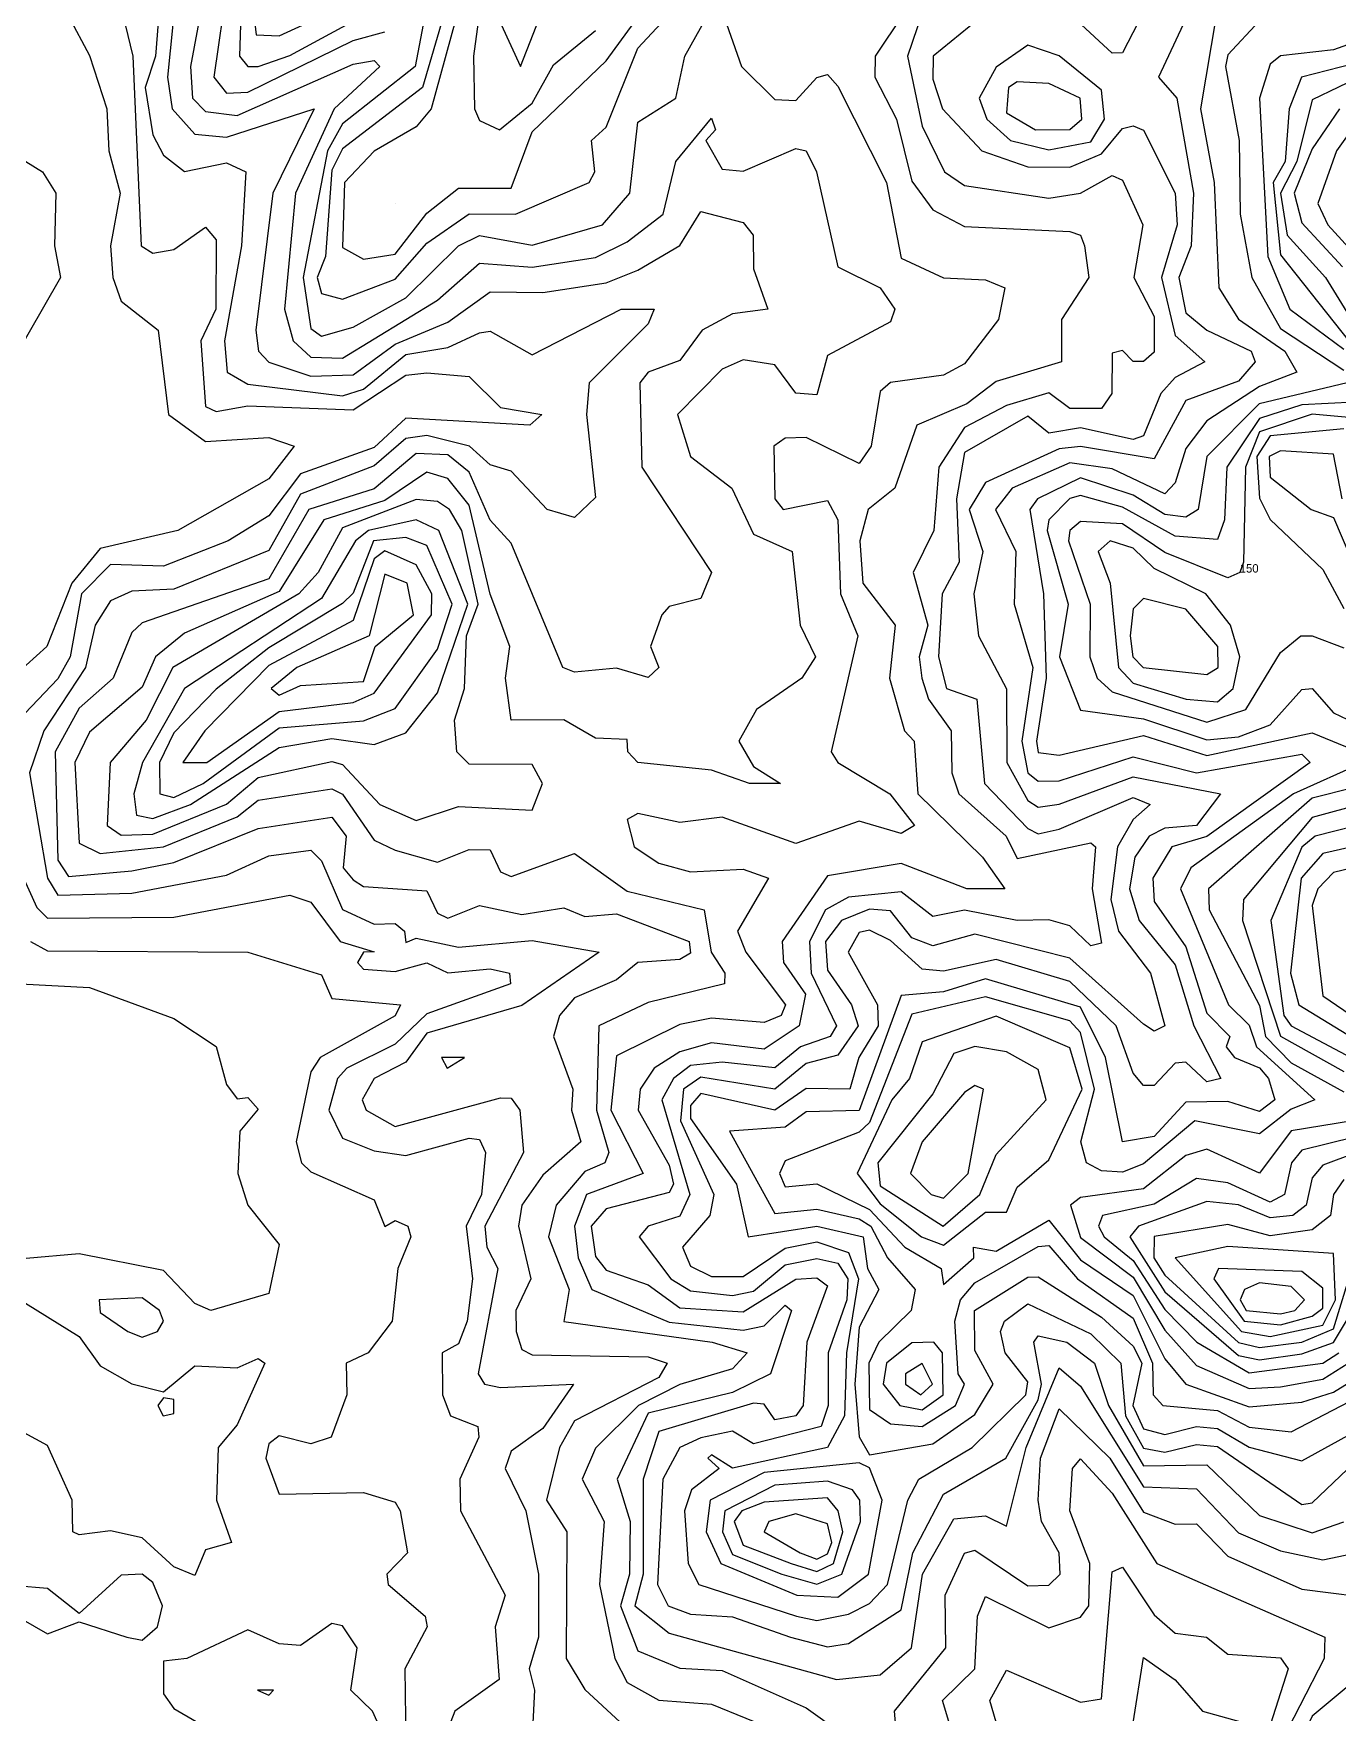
# Model space of a CAD drawing. Header units: metres. Extents: x 310028 to 360472, y 4137098 to 4159193.
# Drawn here: x 312783 to 314640, y 4139674 to 4142064 of the extents above; entities that cross this region are included whole.
import ezdxf

# ---------------------------------------------------------------- set-up
doc = ezdxf.new("R2010")
doc.units = ezdxf.units.M
for name, color, linetype in [('CONTOUR', 254, 'Continuous'), ('CONTOUR_INDEX', 33, 'Continuous'), ('CONTOUR_LABELS', 7, 'Continuous')]:
    doc.layers.add(name, color=color, linetype=linetype)

msp = doc.modelspace()

# ---------------------------------------------------------------- linework, layer by layer
at = {"layer": 'CONTOUR'}
for points, elevation in [([(312970.6, 4142212.5), (312956.4, 4142032.5), (312941.5, 4141987.5), (312952.5, 4141920.2), (312967.5, 4141891.6), (312997.5, 4141868), (313057.5, 4141880.6), (313085.1, 4141867.5), (313078.7, 4141762.5), (313054.4, 4141627.5), (313058.2, 4141582.5), (313087.5, 4141565.8), (313222.5, 4141549), (313252.5, 4141558.7), (313312.5, 4141607.9), (313372.5, 4141617.8), (313417.5, 4141638.8), (313432.5, 4141641.2), (313492.5, 4141607.2), (313619.1, 4141672.5), (313665.8, 4141672.5), (313657.5, 4141651.4), (313573.4, 4141567.5), (313569.5, 4141522.5), (313582.5, 4141404.4), (313552.5, 4141375.7), (313513.6, 4141387.5), (313462.5, 4141441.9), (313432.5, 4141450.6), (313403.1, 4141477.5), (313342.5, 4141492.4), (313312.5, 4141488.3), (313267.5, 4141449.5), (313162.5, 4141409.2), (313117.5, 4141328.8), (312982.5, 4141273.8), (312922.5, 4141270.9), (312892.5, 4141257.4), (312870.7, 4141222.5), (312856.5, 4141162.5), (312797.6, 4141072.5), (312777.1, 4141012.5), (312802.8, 4140862.5), (312817.5, 4140838.4), (312922.5, 4140841.4), (313057.5, 4140867.2), (313117.5, 4140894.4), (313177.5, 4140902.6), (313192.5, 4140887.2), (313222.5, 4140818), (313267.5, 4140797.4), (313297.5, 4140798.4), (313310.9, 4140787.5), (313312.5, 4140771.3), (313327.5, 4140777.3), (313387.5, 4140764.6), (313492.5, 4140773.8), (313587.9, 4140757.5), (313477.5, 4140681.6), (313342.5, 4140642.2), (313312.5, 4140601.1), (313267.3, 4140577.5), (313250.4, 4140547.5), (313256.2, 4140532.5), (313297.5, 4140509.3), (313447.5, 4140550), (313462.5, 4140549.8), (313474.8, 4140532.5), (313479.9, 4140472.5), (313425, 4140367.5), (313427.9, 4140337.5), (313443.6, 4140307.5), (313415.4, 4140157.5), (313424.5, 4140142.5), (313447.5, 4140138), (313551, 4140142.5), (313507.5, 4140079.6), (313462.5, 4140047.3), (313453.7, 4140022.5), (313483.5, 4139962.5), (313501.4, 4139872.5), (313501.6, 4139782.5), (313488, 4139737.5), (313495.7, 4139707.5), (313491.8, 4139632.5)], 40), ([(313028.6, 4142137.5), (313006.3, 4142017.5), (313008.8, 4141972.5), (313027.5, 4141953.4), (313072.5, 4141947.7), (313237.5, 4142021.1), (313267.5, 4142026.1), (313275.5, 4142017.5), (313210.6, 4141957.5), (313155.4, 4141837.5), (313140.1, 4141672.5), (313152.2, 4141627.5), (313177.5, 4141603.9), (313222.5, 4141602.7), (313357.5, 4141685.3), (313417.5, 4141737.7), (313492.5, 4141731.9), (313582.5, 4141745.7), (313627.5, 4141768.1), (313678.9, 4141807.5), (313696.6, 4141882.5), (313747.5, 4141944.2), (313753.1, 4141927.5), (313739.7, 4141912.5), (313762.5, 4141871.7), (313792.5, 4141868.5), (313867.5, 4141900.8), (313882.5, 4141897.8), (313897, 4141867.5), (313927.2, 4141732.5), (313987.7, 4141702.5), (314008.4, 4141672.5), (314002.5, 4141654.2), (313912.5, 4141606.6), (313897.5, 4141550.2), (313867.5, 4141552.6), (313837.5, 4141593.1), (313792.5, 4141600.1), (313762.5, 4141586.9), (313699, 4141522.5), (313717.5, 4141462.5), (313776.4, 4141417.5), (313807.5, 4141352.4), (313862.2, 4141327.5), (313873.5, 4141222.5), (313895.4, 4141177.5), (313876.1, 4141147.5), (313811.5, 4141102.5), (313786.3, 4141057.5), (313807.5, 4141021.7), (313845.7, 4140997.5), (313801.4, 4140997.5), (313747.5, 4141016.6), (313642.5, 4141027.4), (313628.3, 4141042.5), (313627.5, 4141059.8), (313582.5, 4141062.1), (313537.5, 4141087.9), (313462.5, 4141087.3), (313454.6, 4141147.5), (313460.8, 4141192.5), (313432.5, 4141266.8), (313402.5, 4141393.5), (313372.5, 4141431.3), (313342.5, 4141440.3), (313282.5, 4141400), (313195.7, 4141372.5), (313132.5, 4141270.8), (312997.5, 4141211.3), (312956.3, 4141177.5), (312937.5, 4141134.5), (312862.5, 4141070.4), (312841.5, 4141027.5), (312847.5, 4140912.3), (312877.5, 4140897.9), (312967.5, 4140907.5), (313072.5, 4140950.2), (313102.5, 4140973.9), (313207.5, 4140990), (313222.5, 4140982.3), (313267.5, 4140916.6), (313297.5, 4140902.4), (313357.5, 4140885.3), (313402.5, 4140903.3), (313432.5, 4140902.8), (313447.5, 4140871.7), (313462.5, 4140864.9), (313552.5, 4140897.6), (313627.5, 4140844.3), (313737, 4140817.5), (313747, 4140757.5), (313766.4, 4140727.5), (313765.9, 4140712.5), (313657.5, 4140685.6), (313587.2, 4140652.5), (313584.1, 4140532.5), (313601.4, 4140472.5), (313595.7, 4140457.5), (313567.5, 4140445.3), (313526.5, 4140397.5), (313515.4, 4140352.5), (313545, 4140277.5), (313537.5, 4140231.8), (313748.3, 4140202.5), (313798.2, 4140187.5), (313777.5, 4140164.4), (313702.5, 4140142.1), (313643.6, 4140112.5), (313582.5, 4140051.7), (313563.5, 4140007.5), (313594.9, 4139947.5), (313588.1, 4139857.5), (313609.9, 4139752.5), (313627.5, 4139718), (313672.5, 4139693.2), (313747.5, 4139687.5), (313845.3, 4139647.5)], 60), ([(313058.8, 4142137.5), (313039.3, 4142002.5), (313057.5, 4141979.5), (313087.5, 4141981.1), (313237.5, 4142054.4), (313282.5, 4142067.1)], 70), ([(313078.8, 4142122.5), (313075.8, 4142032.5), (313087.5, 4142017.5), (313102.5, 4142017.4), (313147.5, 4142033.5), (313267.5, 4142098.1)], 80), ([(313375.6, 4142122.5), (313336.4, 4141987.5), (313222.5, 4141900.4), (313207.5, 4141870.1), (313198.1, 4141747.5), (313186.3, 4141717.5), (313192.5, 4141694.6), (313222.5, 4141686.4), (313297.5, 4141714.9), (313342.5, 4141766.3), (313402.5, 4141808.2), (313468.8, 4141807.5), (313573.5, 4141852.5), (313581.4, 4141867.5), (313576.7, 4141912.5), (313597.5, 4141931.4), (313642.5, 4142043.5), (313702.4, 4142107.5)], 80), ([(313094.5, 4142107.5), (313099.5, 4142062.5), (313132.5, 4142061.4), (313222.5, 4142102.5)], 90), ([(313337.3, 4142077.5), (313325.7, 4142017.5), (313222.5, 4141936.1), (313201, 4141897.5), (313166.5, 4141717.5), (313177.5, 4141644.9), (313192.5, 4141634.1), (313237.5, 4141646.9), (313312.5, 4141688.4), (313387.5, 4141762.4), (313417.5, 4141777.2), (313492.5, 4141763.5), (313592.4, 4141792.5), (313631.5, 4141837.5), (313642.5, 4141938.2), (313696.6, 4141972.5), (313709.7, 4142032.5), (313747.5, 4142100)], 70), ([(313390.1, 4142107.5), (313348.6, 4141957.5), (313327.5, 4141931.7), (313267.5, 4141897.3), (313225.5, 4141852.5), (313222.5, 4141760), (313252.5, 4141743.4), (313297.5, 4141750.4), (313342.5, 4141809.1), (313387.5, 4141844.7), (313462.5, 4141844.6), (313492.5, 4141924.6), (313597.5, 4142025.6), (313646.3, 4142092.5)], 90), ([(313475.9, 4142017.5), (313507.5, 4142098.6)], 110), ([(313762.5, 4142095.9), (313790.1, 4142017.5), (313837.5, 4141970.5), (313867.5, 4141969.1), (313897.5, 4142002.2), (313912.5, 4142006), (313927.5, 4141989.8), (313996.4, 4141852.5), (314017.5, 4141744.9), (314077.5, 4141717), (314137.5, 4141713.9), (314164.9, 4141702.5), (314155.9, 4141657.5), (314107.5, 4141594.6), (314077.5, 4141578.5), (314002.5, 4141567.8), (313987.5, 4141555.3), (313974.7, 4141477.5), (313957.5, 4141452.7), (313882.5, 4141489.6), (313852.5, 4141488.9), (313836.2, 4141477.5), (313837.9, 4141402.5), (313849.6, 4141387.5), (313912.5, 4141400), (313927.4, 4141372.5), (313931.1, 4141267.5), (313955.7, 4141207.5), (313917.8, 4141042.5), (313927.5, 4141027.4), (314001.3, 4140982.5), (314036.2, 4140937.5), (314017.5, 4140926.3), (313957.5, 4140944), (313867.5, 4140912.1), (313762.5, 4140949.3), (313702.5, 4140941.8), (313642.5, 4140954.9), (313627.5, 4140946), (313637.5, 4140907.5), (313672.5, 4140884), (313717.5, 4140871.5), (313792.5, 4140875.3), (313828.8, 4140862.5), (313784.5, 4140787.5), (313796.2, 4140757.5), (313852.7, 4140682.5), (313846.8, 4140667.5), (313822.5, 4140657.3), (313747.5, 4140663.5), (313702.5, 4140654.3), (313612.5, 4140610.1), (313604.4, 4140532.5), (313650.2, 4140442.5), (313569.6, 4140412.5), (313552.5, 4140367.5), (313557.8, 4140322.5), (313577.1, 4140277.5), (313687.5, 4140231.1), (313792.5, 4140219.7), (313822.5, 4140225.7), (313852.5, 4140254.9), (313861.4, 4140247.5), (313831.7, 4140157.5), (313777.5, 4140131), (313657.5, 4140101.5), (313613.5, 4140007.5), (313631.7, 4139947.5), (313631, 4139872.5), (313617.9, 4139827.5), (313642.5, 4139763.4), (313702.5, 4139738.5), (313762.5, 4139735.5), (313882.5, 4139682), (313930.5, 4139647.5)], 70), ([(314020.6, 4142092.5), (313980.6, 4142032.5), (313979.8, 4142002.5), (314010.6, 4141942.5), (314032.5, 4141854.4), (314062.5, 4141813.7), (314107.5, 4141789.9), (314257.5, 4141782.7), (314272.5, 4141777.8), (314278.5, 4141762.5), (314284.3, 4141717.5), (314245.4, 4141657.5), (314245.8, 4141597.5), (314152.5, 4141569.6), (314111.1, 4141537.5), (314039.8, 4141507.5), (314008.5, 4141417.5), (313970.6, 4141387.5), (313958.5, 4141342.5), (313963, 4141282.5), (314008.7, 4141222.5), (314000.9, 4141147.5), (314022.1, 4141072.5), (314036, 4141057.5), (314041.4, 4140982.5), (314133.3, 4140892.5), (314165.2, 4140847.5), (314111.1, 4140847.5), (314017.5, 4140883.7), (313912.5, 4140865.9), (313848.2, 4140772.5), (313850.2, 4140742.5), (313881.3, 4140697.5), (313872.4, 4140652.5), (313822.5, 4140619.6), (313747.5, 4140628.3), (313702.5, 4140615.7), (313665.8, 4140592.5), (313645.9, 4140562.5), (313643, 4140532.5), (313687.5, 4140454.4), (313693.4, 4140427.5), (313687.5, 4140415.3), (313597.5, 4140392.1), (313576.5, 4140367.5), (313582.5, 4140324.6), (313597.5, 4140304.9), (313657.5, 4140284), (313702.5, 4140251.3), (313792.5, 4140245.6), (313867.5, 4140292), (313897.5, 4140293.8), (313912.5, 4140282.5), (313883.1, 4140202.5), (313877.8, 4140112.5), (313867.6, 4140097.5), (313837.5, 4140092.2), (313822.5, 4140114.3), (313807.5, 4140115.7), (313672.5, 4140075.2), (313650.4, 4140007.5), (313650.3, 4139872.5), (313638.3, 4139827.5), (313687.5, 4139788.2), (313925.5, 4139722.5)], 80), ([(314047.5, 4142093.7), (314026.4, 4142032.5), (314047.5, 4141932.7), (314078.9, 4141867.5), (314107.5, 4141848.4), (314227.5, 4141830.1), (314272.5, 4141837.2), (314317.5, 4141862.3), (314332.5, 4141856.1), (314361.4, 4141792.5), (314348.6, 4141717.5), (314377.5, 4141661.7), (314377.5, 4141611.2), (314362.5, 4141598), (314347.5, 4141597.7), (314332.5, 4141613.5), (314317.5, 4141609.6), (314317.3, 4141552.5), (314302.5, 4141531.1), (314257.5, 4141530.8), (314227.5, 4141553.5), (314167.5, 4141535.4), (314107.5, 4141504.1), (314071.1, 4141447.5), (314063.9, 4141357.5), (314034.6, 4141297.5), (314055.5, 4141222.5), (314043.1, 4141177.5), (314047, 4141147.5), (314056.5, 4141117.5), (314088.4, 4141072.5), (314089.6, 4141012.5), (314099.7, 4140982.5), (314167.1, 4140922.5), (314182.5, 4140890.6), (314287.5, 4140913.1), (314293.8, 4140907.5), (314289.1, 4140847.5), (314302.5, 4140770.4), (314287.5, 4140766.6), (314257.5, 4140794.8), (314227.5, 4140803.5), (314182.5, 4140802.5), (314107.5, 4140817.1), (314062.5, 4140808.1), (314017.5, 4140843.3), (313942.5, 4140835.5), (313909.7, 4140817.5), (313887.1, 4140772.5), (313889.4, 4140727.5), (313925.5, 4140652.5), (313916.3, 4140637.5), (313874.4, 4140622.5), (313837.5, 4140592.6), (313762.5, 4140601.1), (313717.5, 4140596.3), (313693.5, 4140577.5), (313676.8, 4140547.5), (313716.9, 4140412.5), (313702.5, 4140381.6), (313657.4, 4140367.5), (313644.8, 4140352.5), (313689.5, 4140292.5), (313717.5, 4140275.7), (313777.5, 4140268.7), (313807.5, 4140275), (313852.5, 4140312.4), (313897.5, 4140321.7), (313927.5, 4140314.9), (313941.6, 4140292.5), (313940.3, 4140262.5), (313913.5, 4140187.5), (313913.8, 4140112.5), (313903.5, 4140082.5), (313807.5, 4140057.9), (313777.5, 4140075.9), (313732.5, 4140066.3), (313702.6, 4140052.5), (313678.1, 4140007.5), (313670.5, 4139857.5), (313686, 4139827.5), (313717.5, 4139815.3), (313777.5, 4139811.5), (313859.8, 4139782.5)], 90), ([(314432.9, 4142107.5), (314383.7, 4142002.5), (314409.9, 4141972.5), (314433.5, 4141837.5), (314430.2, 4141762.5), (314412.6, 4141717.5), (314422.5, 4141667.2), (314452.5, 4141642.5), (314515.5, 4141612.5), (314521.1, 4141597.5), (314497.5, 4141569.8), (314422.5, 4141542.2), (314377.5, 4141459.3), (314272.5, 4141476.7), (314242.5, 4141473.8), (314137.5, 4141425.9), (314114.4, 4141387.5), (314133.7, 4141327.5), (314121, 4141267.5), (314127.3, 4141207.5), (314167.5, 4141132.3), (314168, 4141027.5), (314197.5, 4140973.1), (314212.5, 4140963.9), (314242.5, 4140968.2), (314347.5, 4141007.1), (314472.1, 4140982.5), (314437.6, 4140937.5), (314392.5, 4140933.8), (314370.3, 4140922.5), (314350, 4140892.5), (314342.2, 4140847.5), (314356, 4140802.5), (314407.5, 4140739.3), (314434, 4140652.5), (314472.3, 4140577.5), (314452.5, 4140572.9), (314422.5, 4140600.7), (314407.5, 4140599.6), (314377.5, 4140567.6), (314362.5, 4140567.5), (314347.5, 4140585.4), (314323.2, 4140652.5), (314257.5, 4140715.9), (314152.5, 4140747.2), (314077.5, 4140730.5), (314047.5, 4140733.3), (314002.5, 4140774.1), (313972.5, 4140788.7), (313957.5, 4140785.3), (313942.1, 4140757.5), (313984, 4140682.5), (313984.7, 4140652.5), (313957.1, 4140607.5), (313944.3, 4140562.5), (313882.5, 4140563.6), (313837.5, 4140532.4), (313732.5, 4140556.5), (313717.5, 4140539.1), (313717.5, 4140520.9), (313783, 4140427.5), (313799.5, 4140352.5), (313897.5, 4140367.7), (313963.6, 4140352.5), (313969.6, 4140307.5), (313985.8, 4140277.5), (313957.5, 4140223.9), (313951.7, 4140142.5), (313957.5, 4140067.8), (313972.5, 4140042), (314062.5, 4140057.8), (314122.5, 4140099.4), (314148.5, 4140142.5), (314122.5, 4140190.7), (314121.9, 4140247.5), (314197.5, 4140295.1), (314212.5, 4140295.6), (314302.5, 4140237.9), (314347.5, 4140197), (314360, 4140172.5), (314347.2, 4140112.5), (314362.5, 4140079.1), (314392.5, 4140071.3), (314437.5, 4140082.4), (314467.5, 4140079.7), (314512.5, 4140053.3), (314587.5, 4140033.8), (314737.5, 4140116.3)], 110), ([(314466.2, 4142092.5), (314443.3, 4141957.5), (314463, 4141852.5), (314469.7, 4141702.5), (314497.5, 4141658), (314563.2, 4141612.5), (314580.6, 4141582.5), (314527.5, 4141562.4), (314452.5, 4141513.3), (314422.5, 4141474), (314407.5, 4141425.3), (314392.5, 4141409.7), (314317.5, 4141445), (314257.5, 4141453.7), (314175.6, 4141417.5), (314151.9, 4141387.5), (314180.5, 4141327.5), (314178.4, 4141252.5), (314204.7, 4141162.5), (314189.1, 4141057.5), (314197.6, 4141012.5), (314212.5, 4141000.7), (314242.5, 4141001.1), (314347.5, 4141035.2), (314437.5, 4141012.5), (314587.5, 4141039.3), (314599.3, 4141027.5), (314452.5, 4140921.8), (314402.7, 4140907.5), (314375.5, 4140862.5), (314377.5, 4140829.7), (314422.5, 4140765.1), (314452.5, 4140670.4), (314485.4, 4140637.5), (314479.9, 4140622.5), (314491.9, 4140607.5), (314527.5, 4140592.6), (314540.4, 4140577.5), (314549.4, 4140547.5), (314527.5, 4140530.7), (314482.5, 4140545.1), (314422.5, 4140544.2), (314377.5, 4140495.1), (314332.5, 4140487.7), (314308.3, 4140607.5), (314272.5, 4140679), (314137.5, 4140719.5), (314077.5, 4140701.2), (314017.5, 4140695.8), (313957.5, 4140532.2), (313882.5, 4140530.2), (313852.5, 4140508.4), (313773.3, 4140502.5), (313837.5, 4140385.6), (313897.5, 4140391.5), (313957.5, 4140378.2), (313974.2, 4140367.5), (313998.2, 4140322.5), (314037.5, 4140277.5), (314031.6, 4140247.5), (313985.8, 4140202.5), (313971.5, 4140172.5), (313972.5, 4140106.9), (314002.5, 4140086.2), (314047.5, 4140082.4), (314094.9, 4140112.5), (314107.6, 4140142.5), (314098.7, 4140157.5), (314093.7, 4140232.5), (314102.1, 4140262.5), (314122.5, 4140286.8), (314212.5, 4140338.5), (314227.5, 4140339.9), (314268.4, 4140292.5), (314347.5, 4140236.6), (314375, 4140172.5), (314376.3, 4140127.5), (314389.9, 4140112.5), (314467.5, 4140105.3), (314512.5, 4140081.4), (314572.5, 4140074.9), (314737.5, 4140160.8)], 120), ([(312913.4, 4142077.5), (312924.3, 4142032.5), (312936, 4141762.5), (312952.5, 4141752.2), (312982.5, 4141757.3), (313027.5, 4141789.2), (313042.5, 4141771.2), (313042.3, 4141672.5), (313020.7, 4141627.5), (313027.5, 4141534), (313042.5, 4141526.6), (313087.5, 4141534.6), (313237.5, 4141529.2), (313312.5, 4141578.5), (313342.5, 4141581.9), (313402.5, 4141576.4), (313447.5, 4141532.5), (313506.2, 4141522.5), (313489.1, 4141507.5), (313312.5, 4141517.1), (313267.5, 4141475.3), (313162.5, 4141438.1), (313117.5, 4141378.1), (313059.6, 4141342.5), (312967.5, 4141306.6), (312892.5, 4141309.1), (312851.1, 4141267.5), (312835, 4141177.5), (312817.5, 4141146.4), (312742.5, 4141067.6)], 30), ([(312832.5, 4142089.4), (312862.5, 4142033.5), (312887, 4141957.5), (312889.9, 4141897.5), (312906.2, 4141837.5), (312892.4, 4141762.5), (312895.8, 4141717.5), (312907.5, 4141683.6), (312960, 4141642.5), (312974.8, 4141522.5), (313027.5, 4141483.9), (313117.5, 4141489.7), (313153.8, 4141477.5), (313117.5, 4141431.1), (312988.3, 4141357.5), (312877.5, 4141332), (312837.2, 4141282.5), (312801.7, 4141192.5), (312757.5, 4141152.5)], 20), ([(313448.2, 4142077.5), (313475.9, 4142017.5)], 110), ([(314527.5, 4142082.7), (314482.5, 4142034.3), (314479.2, 4142017.5), (314498.6, 4141912.5), (314500.1, 4141807.5), (314516.4, 4141717.5), (314557.5, 4141644.6), (314647.5, 4141585.4)], 130), ([(314173.2, 4141912.5), (314227.5, 4141899.2), (314287.5, 4141910.5), (314306.9, 4141942.5), (314302.5, 4141984), (314242.5, 4142032.6), (314197.5, 4142047.9), (314152.5, 4142016.5), (314128.3, 4141972.5), (314139.6, 4141942.5), (314173.2, 4141912.5)], 110), ([(314692.5, 4142062.7), (314632.5, 4142041.5), (314557.5, 4142032.6), (314542.5, 4142021), (314527.5, 4141972.5), (314539.2, 4141747.5), (314570.6, 4141672.5), (314647.5, 4141615.3)], 140), ([(314208.5, 4141927.5), (314257.5, 4141928.2), (314274.4, 4141942.5), (314272.1, 4141972.5), (314227.5, 4141993.2), (314182.5, 4141996), (314170, 4141987.5), (314167.5, 4141951.9), (314208.5, 4141927.5)], 120), ([(314677.5, 4142006.2), (314602.5, 4141970.1), (314580.4, 4141882.5), (314557.5, 4141837.5), (314566.7, 4141777.5), (314621.4, 4141717.5), (314685.9, 4141612.5)], 160), ([(314641.1, 4141957.5), (314602.5, 4141900.7), (314576.9, 4141837.5), (314587.5, 4141795.4), (314645.6, 4141732.5)], 170), ([(314669.4, 4141942.5), (314636.8, 4141897.5), (314610.2, 4141822.5), (314624.5, 4141792.5), (314679.4, 4141732.5)], 180), ([(312771.8, 4141882.5), (312795.4, 4141867.5), (312814.6, 4141837.5), (312812.4, 4141762.5), (312821, 4141717.5), (312752.4, 4141597.5)], 10), ([(314652, 4141567.5), (314526.8, 4141537.5), (314452.5, 4141462.5), (314440.2, 4141387.5), (314422.5, 4141376.6), (314392.5, 4141380.2), (314347.5, 4141407.8), (314272.5, 4141432.1), (314211.3, 4141402.5), (314200.4, 4141387.5), (314219.8, 4141267.5), (314223.8, 4141147.5), (314209.9, 4141057.5), (314212.5, 4141041.5), (314242.5, 4141037.5), (314362.5, 4141065.5), (314452.5, 4141037.3), (314602.5, 4141069.5), (314668.3, 4141042.5)], 130), ([(314662.5, 4141540.1), (314587.5, 4141536.4), (314527.5, 4141516.7), (314480.8, 4141447.5), (314477.6, 4141372.5), (314467.5, 4141344.5), (314407.5, 4141349.5), (314332.5, 4141390.7), (314272.5, 4141407.2), (314257.5, 4141402.7), (314227.5, 4141372.7), (314225.2, 4141357.5), (314255.1, 4141252.5), (314242.9, 4141177.5), (314272.5, 4141101.8), (314362.5, 4141089.4), (314452.5, 4141059.3), (314497.5, 4141063.7), (314542.5, 4141080.8), (314587.5, 4141131.1), (314602.5, 4141132.8), (314632.5, 4141098), (314722.5, 4141055.4)], 140), ([(314647.5, 4141501.9), (314542.5, 4141492), (314523.5, 4141462.5), (314527.5, 4141403.2), (314542.5, 4141373.2), (314617.5, 4141301.8), (314647.5, 4141246.4)], 160), ([(314644.8, 4141402.5), (314632.5, 4141466.2), (314557.5, 4141470.9), (314541.2, 4141462.5), (314542.5, 4141433.3), (314600.9, 4141387.5), (314632.5, 4141375.9), (314672.3, 4141282.5)], 170), ([(312887.5, 4140937.5), (312907.5, 4140924), (312952.5, 4140925.5), (313057.5, 4140967.9), (313102.5, 4141006), (313207.5, 4141028.5), (313222.5, 4141024.3), (313275.7, 4140967.5), (313327.5, 4140944.8), (313387.5, 4140964.6), (313492.5, 4140959.6), (313506.9, 4140997.5), (313492.5, 4141024.5), (313402.5, 4141024.9), (313385, 4141042.5), (313382, 4141087.5), (313396.2, 4141132.5), (313398.9, 4141207.5), (313415.4, 4141252.5), (313392.5, 4141357.5), (313374.5, 4141387.5), (313357.5, 4141398.8), (313327.5, 4141401.3), (313222.5, 4141361.3), (313187.6, 4141297.5), (313160.1, 4141267.5), (312981.2, 4141162.5), (312943, 4141087.5), (312892, 4141027.5), (312887.5, 4140937.5)], 70), ([(312929.4, 4140952.5), (312952.5, 4140947.5), (313006.2, 4140967.5), (313132.5, 4141048.7), (313207.5, 4141061.6), (313267.5, 4141052.9), (313312.5, 4141069.5), (313357.5, 4141126.3), (313400.8, 4141252.5), (313359.3, 4141357.5), (313327.5, 4141372.5), (313259.4, 4141357.5), (313241.1, 4141342.5), (313192.5, 4141260.7), (312997.6, 4141132.5), (312938, 4141027.5), (312925.4, 4140982.5), (312929.4, 4140952.5)], 80), ([(312962.6, 4140982.5), (312982.5, 4140977.7), (313024, 4140997.5), (313132.5, 4141076.7), (313252.5, 4141086.6), (313297.5, 4141104.2), (313357.5, 4141188.7), (313378.6, 4141252.5), (313342.5, 4141335.9), (313312.5, 4141347.2), (313266.5, 4141342.5), (313237.5, 4141268), (313222.5, 4141253.3), (313117.5, 4141190.6), (313042.5, 4141131.5), (312982.5, 4141069.4), (312961.8, 4141027.5), (312962.6, 4140982.5)], 90), ([(314423.1, 4141117.5), (314467.5, 4141113.5), (314490.1, 4141132.5), (314499.5, 4141177.5), (314486.3, 4141222.5), (314451, 4141267.5), (314377.5, 4141303.2), (314347.5, 4141332.2), (314315, 4141342.5), (314297.7, 4141327.5), (314314.9, 4141282.5), (314326.8, 4141162.5), (314347.5, 4141140.3), (314423.1, 4141117.5)], 160), ([(313120.9, 4141132.5), (313132.5, 4141123.2), (313162.5, 4141136.8), (313252.5, 4141142.5), (313268.8, 4141192.5), (313323.6, 4141237.5), (313314.4, 4141282.5), (313282.5, 4141295.1), (313260.4, 4141207.5), (313157.6, 4141162.5), (313120.9, 4141132.5)], 110), ([(314361.6, 4141162.5), (314452.5, 4141152.3), (314468.6, 4141162.5), (314468.2, 4141192.5), (314422.5, 4141245.6), (314362.5, 4141260.8), (314347.5, 4141246.1), (314343.3, 4141207.5), (314347, 4141177.5), (314361.6, 4141162.5)], 170), ([(314674.8, 4141027.5), (314575.8, 4140982.5), (314429.8, 4140877.5), (314415, 4140847.5), (314483.5, 4140682.5), (314512.5, 4140653.4), (314523.3, 4140622.5), (314605.9, 4140547.5), (314572.5, 4140534.1), (314527.5, 4140499), (314435.2, 4140517.5), (314362.5, 4140456.4), (314332.5, 4140444.6), (314302.5, 4140446.2), (314281.4, 4140457.5), (314272.9, 4140487.5), (314292.8, 4140562.5), (314272.5, 4140643.3), (314257.5, 4140659.9), (314137.5, 4140693.9), (314032.5, 4140669), (313972.5, 4140515), (313957.5, 4140501.3), (313852.5, 4140460.4), (313844.2, 4140442.5), (313852.5, 4140423.4), (313897.5, 4140427.6), (313972.5, 4140391.1), (314022.7, 4140337.5), (314074.4, 4140307.5), (314077.5, 4140284.4), (314121, 4140322.5), (314120.5, 4140337.5), (314152.5, 4140332.2), (314227.5, 4140375.9), (314272.5, 4140319.8), (314347.5, 4140268.7), (314392.5, 4140178.9), (314422.5, 4140142.8), (314512.5, 4140110.3), (314587.5, 4140117), (314632.5, 4140131.1), (314675, 4140157.5)], 130), ([(314662.5, 4140991.7), (314602.5, 4140976.5), (314454.6, 4140847.5), (314455.7, 4140817.5), (314527.5, 4140681.4), (314535.9, 4140637.5), (314572.5, 4140599.8), (314647.5, 4140558.8)], 140), ([(312727.5, 4140951.7), (312787.5, 4140821), (312802.5, 4140805.8), (312982.5, 4140807.3), (313147.5, 4140838.5), (313177.5, 4140828.5), (313219.1, 4140772.5), (313267.5, 4140757.8), (313252.5, 4140757.4), (313244, 4140742.5), (313252.5, 4140733.1), (313297.5, 4140729.8), (313342.5, 4140742), (313372.5, 4140728.2), (313432.5, 4140733.8), (313460, 4140727.5), (313461.6, 4140712.5), (313342.5, 4140669.8), (313297.5, 4140626.3), (313228.5, 4140592.5), (313215.2, 4140577.5), (313202.9, 4140532.5), (313222.5, 4140492.9), (313267.5, 4140474.5), (313312.5, 4140468), (313402.5, 4140492.6), (313417.5, 4140491), (313425.9, 4140472.5), (313420.2, 4140412.5), (313398.5, 4140367.5), (313407.5, 4140292.5), (313399.8, 4140232.5), (313387.5, 4140200.2), (313364.3, 4140187.5), (313364.7, 4140127.5), (313376.1, 4140097.5), (313414.8, 4140082.5), (313416.5, 4140067.5), (313389.6, 4140007.5), (313390.6, 4139962.5), (313453.8, 4139842.5), (313439.5, 4139797.5), (313445.2, 4139722.5), (313382.4, 4139677.5), (313376.5, 4139662.5)], 30), ([(314692.5, 4140944.3), (314606.8, 4140922.5), (314587.5, 4140906.7), (314543.6, 4140802.5), (314561.9, 4140667.5), (314572.5, 4140652.5), (314657.2, 4140607.5)], 160), ([(314707.5, 4140918.4), (314617.5, 4140897.8), (314586.5, 4140862.5), (314571.4, 4140727.5), (314583.2, 4140682.5), (314677.5, 4140625.3)], 170), ([(314707.5, 4140888.6), (314632.5, 4140870.6), (314610.2, 4140847.5), (314602.5, 4140823.6), (314617.5, 4140695.2), (314677.5, 4140654.5)], 180), ([(312778.6, 4140772.5), (312802.5, 4140759.3), (313087.5, 4140757.2), (313192.5, 4140725.1), (313207.5, 4140691.4), (313305.1, 4140682.5), (313297.5, 4140666.6), (313190.5, 4140607.5), (313177.5, 4140587.2), (313156.3, 4140487.5), (313164.2, 4140457.5), (313177.5, 4140444.8), (313267.5, 4140405.2), (313282.5, 4140367.1), (313297.5, 4140375.4), (313315.3, 4140367.5), (313319.5, 4140352.5), (313301.2, 4140307.5), (313293.2, 4140232.5), (313258.9, 4140187.5), (313227.8, 4140172.5), (313228.8, 4140127.5), (313206.4, 4140067.5), (313177.5, 4140057.6), (313132.5, 4140069.1), (313117.5, 4140058), (313113.3, 4140037.5), (313132.5, 4139986.4), (313252.5, 4139988.5), (313297.5, 4139975), (313304.7, 4139962.5), (313314.8, 4139902.5), (313285.3, 4139872.5), (313287.3, 4139857.5), (313340.3, 4139812.5), (313343.1, 4139797.5), (313311, 4139737.5), (313312.6, 4139632.5)], 20), ([(312764.3, 4140712.5), (312862.5, 4140706.9), (312982.5, 4140662.8), (313042.5, 4140623), (313057.5, 4140569.3), (313072.5, 4140548.6), (313087.5, 4140550.4), (313102.5, 4140534), (313076.5, 4140502.5), (313073.7, 4140442.5), (313087.7, 4140397.5), (313132.5, 4140341.3), (313117.5, 4140271.5), (313034.9, 4140247.5), (313012.5, 4140257.6), (312967.5, 4140304.5), (312847.5, 4140328.1), (312772.5, 4140321.6)], 10), ([(314046.6, 4140352.5), (314077.5, 4140340.4), (314137.5, 4140387.4), (314167.5, 4140387.4), (314182.5, 4140423.2), (314227.5, 4140462), (314275.2, 4140562.5), (314257.5, 4140621.3), (314152.5, 4140666.2), (314047.5, 4140629.7), (314029.1, 4140577.5), (314004.1, 4140547.5), (313954.9, 4140442.5), (313987.5, 4140399.4), (314046.6, 4140352.5)], 140), ([(314060.2, 4140412.5), (314077.5, 4140407.6), (314112.7, 4140442.5), (314134.7, 4140562.5), (314122.5, 4140567.9), (314107.5, 4140557.7), (314047.3, 4140487.5), (314030.6, 4140442.5), (314060.2, 4140412.5)], 160), ([(314659.6, 4140517.5), (314572.5, 4140503.1), (314527.5, 4140442.8), (314452.5, 4140476.9), (314422.5, 4140468.3), (314362.5, 4140420.8), (314272.5, 4140408.1), (314258.4, 4140397.5), (314272.5, 4140351.3), (314347.5, 4140295.2), (314392.5, 4140219.5), (314437.5, 4140169.5), (314512.5, 4140136.7), (314557.5, 4140138.7), (314617.5, 4140150), (314653.5, 4140172.5)], 140), ([(314707.5, 4140488.1), (314617.5, 4140454.3), (314602.5, 4140436.3), (314593.9, 4140397.5), (314575, 4140382.5), (314542.5, 4140379.2), (314497.5, 4140397.7), (314452.5, 4140402.6), (314355.4, 4140367.5), (314342.9, 4140352.5), (314392.5, 4140274.3), (314497.5, 4140183.4), (314527.5, 4140177.4), (314587.5, 4140185.7), (314632.5, 4140201.9), (314695.9, 4140307.5)], 160), ([(314647.5, 4140433.9), (314632.7, 4140412.5), (314628.4, 4140382.5), (314602.5, 4140362.3), (314542.5, 4140353.9), (314482.5, 4140369.8), (314377.5, 4140352.6), (314377.2, 4140322.5), (314392.5, 4140297.7), (314497.5, 4140202.2), (314527.5, 4140194.8), (314587.5, 4140202.4), (314632.5, 4140221.5), (314654.5, 4140292.5)], 170), ([(314501.7, 4140217.5), (314542.5, 4140210.7), (314617.5, 4140226.9), (314635.4, 4140262.5), (314632.5, 4140328.8), (314482.5, 4140338.7), (314407.5, 4140322.5), (314501.7, 4140217.5)], 180), ([(314505.4, 4140232.5), (314557.5, 4140227), (314602.5, 4140239.6), (314617.5, 4140250.8), (314617.5, 4140279.4), (314587.5, 4140302.9), (314468.9, 4140307.5), (314462.2, 4140292.5), (314505.4, 4140232.5)], 190), ([(312757.5, 4140266.6), (312847.5, 4140210.4), (312877.5, 4140168.7), (312922.5, 4140143.1), (312967.5, 4140131.9), (313012.5, 4140168.6), (313072.5, 4140165.8), (313102.5, 4140179.2), (313111.9, 4140172.5), (313072.5, 4140084.8), (313045.7, 4140052.5), (313043, 4139977.5), (313064.5, 4139917.5), (313027.5, 4139907.1), (313012.5, 4139870.6), (312982.5, 4139882.8), (312937.5, 4139924.1), (312892.5, 4139933.8), (312847.5, 4139928.2), (312838.9, 4139932.5), (312837.9, 4139977.5), (312802.5, 4140055.4), (312724.6, 4140097.5)], 10), ([(312916.9, 4140217.5), (312937.5, 4140209.8), (312959.3, 4140217.5), (312967.8, 4140232.5), (312961.8, 4140247.5), (312937.5, 4140265.5), (312876.1, 4140262.5), (312877.5, 4140244.8), (312916.9, 4140217.5)], 20), ([(313859.8, 4139782.5), (313912.5, 4139768.8), (313942.5, 4139773.6), (314017.5, 4139821.8), (314034.2, 4139902.5), (314077.5, 4139986.4), (314166.3, 4140037.5), (314212.5, 4140120.3), (314217.2, 4140142.5), (314206.1, 4140202.5), (314212.5, 4140211.7), (314253.3, 4140202.5), (314292.7, 4140172.5), (314312.3, 4140112.5), (314362.5, 4140026.4), (314452.5, 4140027.9), (314527.5, 4139955.9), (314602.5, 4139931.2), (314647.5, 4139946.7)], 90), ([(314015.7, 4140112.5), (314047.5, 4140106), (314077.2, 4140127.5), (314076.1, 4140187.5), (314064, 4140202.5), (314032.5, 4140201.4), (313996.5, 4140172.5), (313991.7, 4140142.5), (314015.7, 4140112.5)], 130), ([(313925.5, 4139722.5), (313987.5, 4139729), (314032.3, 4139767.5), (314047.9, 4139872.5), (314092.5, 4139951.1), (314137.5, 4139955.6), (314167.5, 4139940.8), (314195.3, 4140052.5), (314242.5, 4140165.9), (314272.5, 4140139.7), (314362.5, 4139996.7), (314437.5, 4139994), (314497.5, 4139931.4), (314557.5, 4139905.4), (314617.5, 4139892.8), (314692.5, 4139908.5)], 80), ([(314045.4, 4140127.5), (314061.9, 4140142.5), (314047.5, 4140172), (314023.5, 4140157.5), (314023.8, 4140142.5), (314045.4, 4140127.5)], 140), ([(312967.3, 4140097.5), (312982.5, 4140100.8), (312982.5, 4140120.8), (312967.5, 4140123.5), (312959.7, 4140112.5), (312967.3, 4140097.5)], 10), ([(314013, 4139617.5), (314008.1, 4139677.5), (314080.9, 4139767.5), (314079.9, 4139842.5), (314107.5, 4139902.2), (314122.5, 4139906.7), (314197.5, 4139855.6), (314227.5, 4139856.8), (314243.7, 4139872.5), (314242.5, 4139902.5), (314217.2, 4139947.5), (314212.3, 4139977.5), (314215.5, 4140037.5), (314242.5, 4140107.8), (314314.3, 4140037.5), (314362.5, 4139960.8), (314407.5, 4139943.6), (314437.5, 4139943.8), (314482.5, 4139898.2), (314587.5, 4139851), (314707.5, 4139835.7)], 70), ([(314085.5, 4139662.5), (314076.5, 4139692.5), (314122.1, 4139737.5), (314126.3, 4139812.5), (314137.5, 4139840.7), (314227.5, 4139796.2), (314272.5, 4139811.3), (314284.4, 4139827.5), (314285.9, 4139887.5), (314257.6, 4139962.5), (314261.3, 4140022.5), (314272.5, 4140036.6), (314317.5, 4139987.7), (314381.3, 4139887.5), (314620.4, 4139782.5), (314619.6, 4139752.5), (314550, 4139617.5)], 60), ([(313869.1, 4139842.5), (313927.5, 4139839.6), (313971, 4139872.5), (313990.6, 4139977.5), (313972.5, 4140023.8), (313957.5, 4140030.7), (313822.5, 4140016.8), (313745.6, 4139977.5), (313739.8, 4139932.5), (313760.9, 4139887.5), (313869.1, 4139842.5)], 110), ([(313847.6, 4139872.5), (313897.5, 4139858.2), (313932.9, 4139872.5), (313959.5, 4139947.5), (313958.5, 4139977.5), (313948.4, 4139992.5), (313912.5, 4140004.9), (313837.5, 4139999), (313766.5, 4139962.5), (313763.1, 4139932.5), (313777.5, 4139900.3), (313847.6, 4139872.5)], 120), ([(313861.1, 4139887.5), (313897.5, 4139876.3), (313921.1, 4139887.5), (313934.3, 4139932.5), (313927.9, 4139962.5), (313912.5, 4139981.1), (313822.5, 4139974.6), (313790.9, 4139962.5), (313779.6, 4139947.5), (313792.5, 4139913.4), (313861.1, 4139887.5)], 130), ([(312915.7, 4139782.5), (312937.5, 4139778.5), (312959.1, 4139797.5), (312966.4, 4139827.5), (312952.5, 4139860.3), (312937.5, 4139872.5), (312907.5, 4139870.9), (312847.5, 4139816.4), (312802.5, 4139851.9), (312757.5, 4139855.8), (312753.9, 4139887.5), (312762.7, 4139917.5), (312757.5, 4139932.5), (312742.5, 4139940.3), (312637.5, 4139933.4), (312582.6, 4139872.5), (312584.4, 4139842.5), (312622.5, 4139813.8), (312667.5, 4139807.5), (312742.5, 4139821.9), (312802.5, 4139787.3), (312847.5, 4139804.7), (312915.7, 4139782.5)], 20), ([(313873.8, 4139902.5), (313897.5, 4139893.9), (313912.5, 4139901.2), (313918.9, 4139917.5), (313912.5, 4139944), (313867.5, 4139958.3), (313829.3, 4139947.5), (313822.7, 4139932.5), (313873.8, 4139902.5)], 140), ([(313282.5, 4139638.6), (313265, 4139677.5), (313234.1, 4139707.5), (313243.1, 4139767.5), (313222.5, 4139799), (313207.5, 4139802), (313162.5, 4139770.7), (313132.5, 4139773.4), (313087.5, 4139793.3), (313001.1, 4139752.5), (312967.5, 4139748.8), (312967.5, 4139702.2), (312982.5, 4139681), (313014.1, 4139662.5)], 20), ([(314347.5, 4139661), (314362.5, 4139754), (314407.5, 4139722.2), (314446.5, 4139677.5), (314497.5, 4139663)], 40), ([(314893.1, 4139317.5), (314917.5, 4139306.6), (314932.5, 4139312.7), (314949.9, 4139347.5), (314951.1, 4139392.5), (314935.1, 4139452.5), (314842.5, 4139540.7), (314822.8, 4139587.5), (314827.5, 4139636.4), (314782.5, 4139692.4), (314752.5, 4139710.8), (314737.5, 4139761.3), (314707.5, 4139758.1), (314602.5, 4139670.1), (314572.5, 4139606.1), (314572.5, 4139503.1), (314677.5, 4139401.1), (314797.5, 4139392), (314893.1, 4139317.5)], 70), ([(313101.3, 4139707.5), (313117.5, 4139700), (313124.3, 4139707.5), (313101.3, 4139707.5)], 30)]:
    msp.add_lwpolyline(points, dxfattribs=dict(at, elevation=elevation))
at = {"layer": 'CONTOUR_INDEX'}
for points, elevation in [([(313435.4, 4142227.5), (313409, 4142032.5), (313410.2, 4141957.5), (313417.5, 4141940.8), (313446.1, 4141927.5)], 100), ([(314383.9, 4142137.5), (314332.5, 4142037), (314317.5, 4142036.4), (314242.5, 4142106.2)], 100), ([(314152.5, 4142105.4), (314063.2, 4142032.5), (314062.5, 4141999.4), (314076.5, 4141957.5), (314132.2, 4141897.5), (314197.5, 4141874.9), (314257.5, 4141874.6), (314302.5, 4141893.4), (314332.5, 4141929.4), (314347.5, 4141933.3), (314362.5, 4141927.1), (314407.5, 4141837.5), (314410.3, 4141792.5), (314387.7, 4141717.5), (314407.5, 4141635), (314449.8, 4141597.5), (314407.5, 4141575.1), (314386.9, 4141552.5), (314362.5, 4141492), (314347.5, 4141486.9), (314272.5, 4141503.3), (314227.5, 4141495.7), (314197.5, 4141520.1), (314107.5, 4141468.2), (314096, 4141402.5), (314099.8, 4141312.5), (314076, 4141267.5), (314070.6, 4141177.5), (314082.1, 4141132.5), (314124.9, 4141117.5), (314136, 4140997.5), (314197.5, 4140933.4), (314212.5, 4140925.7), (314242.5, 4140932.5), (314347.5, 4140977.6), (314371.9, 4140967.5), (314347.5, 4140946.4), (314325.4, 4140907.5), (314315.6, 4140832.5), (314326.9, 4140787.5), (314372.4, 4140727.5), (314392.9, 4140652.5), (314377.5, 4140645.2), (314362.5, 4140654.8), (314257.5, 4140748.7), (314122.5, 4140783.2), (314062.5, 4140766.4), (314032.5, 4140778), (314002.5, 4140816), (313972.5, 4140818.5), (313932.5, 4140802.5), (313910, 4140772.5), (313912.5, 4140731.6), (313946.7, 4140682.5), (313956.4, 4140652.5), (313927.5, 4140610.9), (313882.5, 4140598.8), (313837.5, 4140562.5), (313732.5, 4140579.4), (313707.7, 4140562.5), (313703.5, 4140517.5), (313751.1, 4140412.5), (313745.3, 4140382.5), (313706.2, 4140337.5), (313717.5, 4140310.6), (313747.5, 4140296), (313792.5, 4140295.7), (313852.5, 4140336.2), (313897.5, 4140345.1), (313942.5, 4140330.1), (313956.8, 4140292.5), (313939.6, 4140187.5), (313936.9, 4140097.5), (313912.5, 4140052.5), (313777.5, 4140023.4), (313747.5, 4140042.4), (313742.5, 4140037.5), (313758.3, 4140022.5), (313719, 4139992.5), (313709, 4139962.5), (313714.3, 4139887.5), (313729.4, 4139857.5), (313868.3, 4139812.5)], 100), ([(312981.1, 4142077.5), (312973.6, 4142002.5), (312979.9, 4141957.5), (313012.5, 4141921.1), (313057.5, 4141917.1), (313182.1, 4141957.5), (313123.3, 4141837.5), (313099.3, 4141642.5), (313102.7, 4141612.5), (313117.5, 4141596.9), (313177.5, 4141576.9), (313237.5, 4141578.8), (313297.5, 4141622.4), (313372.5, 4141653.7), (313432.5, 4141697), (313507.5, 4141696.1), (313597.5, 4141709.8), (313642.5, 4141727.6), (313702.5, 4141762.7), (313732.5, 4141811.4), (313792.5, 4141795.5), (313806.8, 4141777.5), (313807.5, 4141729.8), (313827.9, 4141672.5), (313777.5, 4141665.9), (313734.2, 4141642.5), (313702.5, 4141599.5), (313657.5, 4141582.6), (313645.8, 4141567.5), (313648.5, 4141447.5), (313747.6, 4141297.5), (313732.5, 4141260.5), (313687.5, 4141249.3), (313677.1, 4141237.5), (313660.8, 4141192.5), (313672.5, 4141162.5), (313657.5, 4141148), (313612.5, 4141161.7), (313552.5, 4141155.6), (313535.9, 4141162.5), (313462.5, 4141339.2), (313432.5, 4141372.3), (313402.5, 4141440.4), (313372.5, 4141464.9), (313327.5, 4141467), (313267.5, 4141416.6), (313174.5, 4141387.5), (313117.5, 4141288.6), (312937.5, 4141226.1), (312922.5, 4141212.1), (312896.3, 4141147.5), (312847.5, 4141104.7), (312813.7, 4141042.5), (312817.5, 4140888.1), (312832.5, 4140865.2), (312922.5, 4140873.3), (312982.5, 4140885.2), (313102.5, 4140933.5), (313207.5, 4140949.4), (313227.7, 4140922.5), (313223.4, 4140877.5), (313237.5, 4140860.5), (313252.5, 4140851), (313342.5, 4140844.8), (313357.5, 4140813), (313372.5, 4140805.7), (313417.5, 4140823.9), (313477.5, 4140810.8), (313537.5, 4140820.7), (313567.5, 4140808.1), (313612.5, 4140811.8), (313715.8, 4140772.5), (313717.5, 4140755.9), (313702.5, 4140747), (313642.5, 4140742.8), (313612.5, 4140718.1), (313552.5, 4140692.2), (313531.2, 4140667.5), (313522.8, 4140637.5), (313550.4, 4140562.5), (313548.5, 4140532.5), (313561.5, 4140487.5), (313507.5, 4140440.3), (313477.8, 4140397.5), (313473.1, 4140367.5), (313490.5, 4140292.5), (313469, 4140247.5), (313469.4, 4140217.5), (313477.5, 4140192.1), (313492.5, 4140184.4), (313657.5, 4140181.5), (313684.4, 4140172.5), (313672.5, 4140152), (313552.5, 4140090.6), (313531.1, 4140052.5), (313512.9, 4139977.5), (313541.9, 4139932.5), (313540.6, 4139752.5), (313567.5, 4139708.3), (313642.5, 4139638.7)], 50), ([(313446.1, 4141927.5), (313492.5, 4141965.5), (313522.5, 4142020), (313582.5, 4142068.8)], 100), ([(314827.5, 4142064), (314587.3, 4142002.5), (314569.4, 4141957.5), (314563.9, 4141882.5), (314546.9, 4141852.5), (314557.5, 4141749.6), (314677.5, 4141598.4)], 150), ([(313297.3, 4141822.5), (313297.3, 4141822.5)], 100), ([(314722.5, 4141512.2), (314602.5, 4141523.1), (314527.5, 4141497.6), (314507.4, 4141447.5), (314504.7, 4141312.5), (314499.3, 4141297.5), (314482.5, 4141290.2), (314392.5, 4141326.3), (314332.5, 4141366.7), (314272.5, 4141370), (314257.3, 4141357.5), (314255.8, 4141342.5), (314286.5, 4141252.5), (314285.8, 4141177.5), (314296.5, 4141147.5), (314317.5, 4141127.8), (314452.5, 4141084.9), (314508.1, 4141102.5), (314557.5, 4141183.9), (314586.3, 4141207.5), (314602.5, 4141207.3), (314647.5, 4141190.4)], 150), ([(312995.4, 4141027.5), (313029.4, 4141027.5), (313132.5, 4141099.8), (313237.5, 4141112.8), (313267.5, 4141125.7), (313349.3, 4141237.5), (313349.8, 4141267.5), (313327.5, 4141308.4), (313282.5, 4141328.3), (313267.5, 4141316.9), (313237.5, 4141229.2), (313117.5, 4141165.2), (313026.7, 4141072.5), (312995.4, 4141027.5)], 100), ([(314677.5, 4140969.2), (314602.5, 4140949.1), (314504.7, 4140832.5), (314503.4, 4140802.5), (314557.5, 4140637.7), (314647.5, 4140587.7)], 150), ([(314077.4, 4140367.5), (314129.2, 4140412.5), (314152.5, 4140469.6), (314223.9, 4140547.5), (314212.5, 4140590.5), (314167.5, 4140615.8), (314122.5, 4140623.3), (314092.5, 4140613), (314062.5, 4140555.8), (313984.3, 4140457.5), (313987.5, 4140424.7), (314077.4, 4140367.5)], 150), ([(313371.3, 4140592.5), (313396.2, 4140607.5), (313363.1, 4140607.5), (313371.3, 4140592.5)], 50), ([(314662.5, 4140494.4), (314587.5, 4140475.8), (314572.7, 4140457.5), (314563.1, 4140412.5), (314542.5, 4140401.6), (314482.5, 4140429), (314437.5, 4140435.4), (314377.5, 4140398.7), (314304.2, 4140382.5), (314298.2, 4140367.5), (314306.2, 4140352.5), (314347.5, 4140318.7), (314392.5, 4140249), (314438.4, 4140202.5), (314512.5, 4140158.9), (314617.5, 4140172.6), (314640.4, 4140187.5)], 150), ([(314508.6, 4140247.5), (314557.5, 4140242.8), (314577.7, 4140247.5), (314591.6, 4140262.5), (314572.5, 4140281.9), (314527.5, 4140287), (314505.9, 4140277.5), (314500, 4140262.5), (314508.6, 4140247.5)], 200), ([(313868.3, 4139812.5), (313897.5, 4139806.6), (313942.5, 4139815.4), (313972.5, 4139830.4), (313998.1, 4139857.5), (314027, 4139977.5), (314042.8, 4140007.5), (314118.6, 4140052.5), (314195.1, 4140127.5), (314197.5, 4140145.9), (314165.6, 4140187.5), (314158.8, 4140217.5), (314164.7, 4140232.5), (314197.5, 4140257), (314287.5, 4140214.4), (314330.2, 4140172.5), (314336.6, 4140097.5), (314362.5, 4140051.5), (314392.5, 4140046.1), (314437.5, 4140057), (314467.5, 4140053.9), (314587.5, 4139971.4), (314602.5, 4139973.7), (314662.5, 4140031.4)], 100), ([(314196.5, 4139512.5), (314143.6, 4139692.5), (314167.5, 4139735.7), (314272.5, 4139690.4), (314302.5, 4139695.1), (314317.5, 4139875.5), (314332.5, 4139882.4), (314377.5, 4139814.4), (314407.5, 4139788.6), (314452, 4139782.5), (314482.5, 4139758.5), (314557.5, 4139753.4), (314568.1, 4139737.5), (314524.8, 4139602.5)], 50)]:
    msp.add_lwpolyline(points, dxfattribs=dict(at, elevation=elevation))

# ---------------------------------------------------------------- texts
at = {"layer": 'CONTOUR_LABELS'}
msp.add_text('150', height=12, dxfattribs=at).set_placement((314499.3, 4141297.5))

doc.saveas('drawing.dxf')
